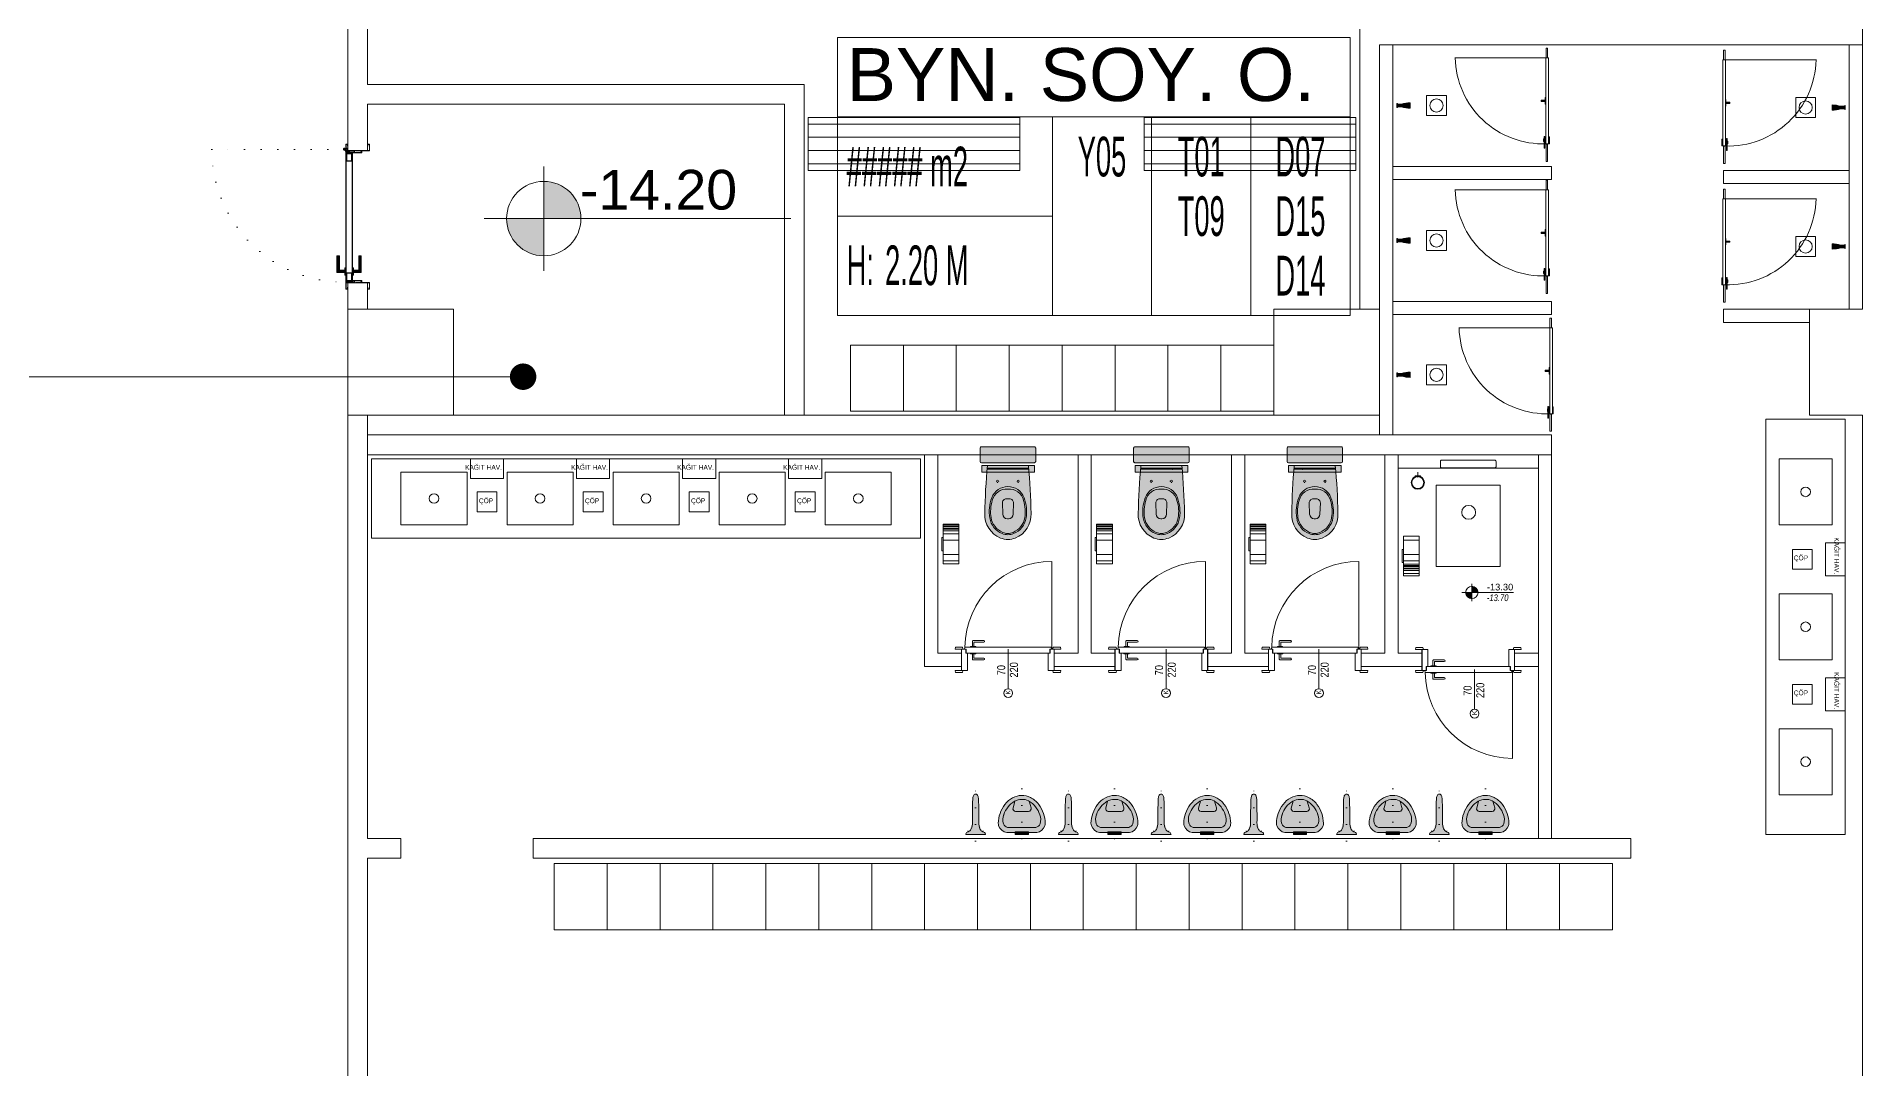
# Model space of a CAD drawing. Header units: metres. Extents: x -17822 to 152406, y -4219 to 19791.
# Drawn here: x 11005 to 12385, y 1106 to 1886 of the extents above; entities that cross this region are included whole.
import ezdxf
from ezdxf.enums import TextEntityAlignment as Align

# ---------------------------------------------------------------- set-up
doc = ezdxf.new("R2010")
doc.units = ezdxf.units.M
doc.header["$LTSCALE"] = 100
doc.header["$MEASUREMENT"] = 0
doc.linetypes.add('DOT2', pattern=[0.125, 0, -0.125])
doc.linetypes.add('HIDDEN', pattern=[0.375, 0.25, -0.125])
doc.layers.get('0').update_dxf_attribs({"color": 9, "lineweight": 9})
for name, color, linetype, lineweight in [('00', 9, 'Continuous', 9), ('01', 9, 'Continuous', 9), ('05', 9, 'Continuous', 9), ('05S', 9, 'Continuous', 9), ('05V', 9, 'Continuous', 9), ('06B', 9, 'Continuous', 9), ('10', 9, 'Continuous', 9), ('20', 9, 'DOT2', 9), ('21', 9, 'Continuous', 9), ('21_mahal200', 9, 'Continuous', 9), ('Kapı', 9, 'Continuous', 9), ('KARA SIVA', 9, 'Continuous', 9), ('TEFRİŞ', 9, 'Continuous', 9), ('YAZI', 7, 'Continuous', 9)]:
    doc.layers.add(name, color=color, linetype=linetype, lineweight=lineweight)
doc.styles.add('Arial', font='arial.ttf', dxfattribs={"height": 2.5})
doc.styles.add('MuuM_TEXT-ITALIC', font='ARIALNI.TTF')
doc.styles.add('MuuM_TEXT-STANDART', font='ARIALN.TTF')
doc.dimstyles.new('MuuM_DIM200', dxfattribs={"dimscale": 20, "dimtxt": 2, "dimasz": 1, "dimexe": 1, "dimexo": 1, "dimgap": 1, "dimtad": 1, "dimdec": 1, "dimrnd": 0.5, "dimdsep": 46, "dimtxsty": 'MuuM_TEXT-STANDART', "dimblk": 'ARCHTICK', "dimcen": 0, "dimdle": 0.15, "dimclrd": 256, "dimclre": 256, "dimclrt": 256, "dimadec": 0, "dimazin": 0, "dimtfac": 5, "dimtdec": 1, "dimtix": 1, "dimtmove": 2, "dimatfit": 3, "dimldrblk": 'DOT', "dimfxl": 3, "dimfxlon": 1, "dimtolj": 1, "dimlwd": -1, "dimlwe": -1, "dimarcsym": 0})

# ---------------------------------------------------------------- blocks, each defined once
blk = doc.blocks.new('p-kolon_80x80')
blk.add_lwpolyline([(-40, -40), (40, -40), (40, 40), (-40, 40)], close=True)
blk = doc.blocks.new('2.bod.sitatik')
at = {"layer": '01'}
blk.add_lwpolyline([(12385, -8550), (12385, -7830), (12345, -7830), (12345, -7750), (12385, -7750), (12385, -7030), (12385, -7030), (12345, -7030), (12345, -6950), (12385, -6950), (12385, -6950), (12385, -6322.8)], dxfattribs=at)
for p in [(11280, -6990), (11980, -6990)]:
    blk.add_blockref('p-kolon_80x80', p, dxfattribs=at)
blk = doc.blocks.new('gr-p-barel kilitli kapı kolu')
at = {"layer": '05S'}
h = blk.add_hatch(color=256, dxfattribs=at)
h.paths.add_polyline_path([(1.3, 0.8), (-1.3, 0.8), (-1.3, 0.7), (1.3, 0.7)])
h.paths.add_polyline_path([(2.75, 0.7), (-2.75, 0.7), (-2.75, 0), (2.75, 0)])
h.paths.add_polyline_path([(-11.7, 4.9), (-11.7, 6.7), (0.9, 6.7), (0.9, 0.8), (-0.9, 0.8), (-0.9, 4.9)])
at = {"flags": 128}
for points in [[(-0.9, 0.8), (-0.9, 4.9), (-11.7, 4.9), (-11.7, 6.7), (0.9, 6.7), (0.9, 0.8)], [(-0.8, 5), (0.8, 6.6)]]:
    blk.add_lwpolyline(points, dxfattribs=at)
blk.add_lwpolyline([(-2.75, 0), (-2.75, 0.7), (2.75, 0.7), (2.75, 0)])
blk.add_lwpolyline([(-1.3, 0.7), (1.3, 0.7), (1.3, 0.8), (-1.3, 0.8)], close=True)
blk = doc.blocks.new('prf-scr2')
at = {"linetype": 'DOT2', "ltscale": 10}
blk.add_line((0, 0.2), (0, -1.1), dxfattribs=at)
for p, q in [((-0.1, -0.2), (0.1, -0.3)), ((0.1, -0.2), (-0.1, -0.2)), ((0.1, -0.3), (-0.1, -0.3)), ((-0.1, -0.3), (0.1, -0.4)), ((0.1, -0.4), (-0.1, -0.4)), ((0.1, -0.5), (-0.1, -0.4)), ((-0.1, -0.4), (0.1, -0.4)), ((0.1, -0.6), (-0.1, -0.5)), ((-0.1, -0.5), (0.1, -0.5)), ((-0.1, -0.6), (0.1, -0.7)), ((0.1, -0.6), (-0.1, -0.6)), ((-0.1, -0.6), (0.1, -0.6)), ((-0.1, -0.7), (0.1, -0.8)), ((0.1, -0.7), (-0.1, -0.7)), ((-0.1, -0.8), (0.1, -0.8)), ((0.1, -0.8), (-0.1, -0.8)), ((0.1, -0.2), (0, -0.1)), ((0, -0.2), (0.1, -0.2))]:
    blk.add_line(p, q)
blk.add_lwpolyline([(0.2, 0), (-0.2, 0), (-0.2, 0), (-0.1, -0.1), (0.1, -0.1), (0.2, 0), (0.2, 0)], close=True)
for points in [[(0.2, 0), (-0.2, 0)], [(-0.1, -0.1), (-0.1, -0.2), (-0.1, -0.2), (-0.1, -0.2), (-0.1, -0.2), (-0.1, -0.3), (-0.1, -0.3), (-0.1, -0.3), (-0.1, -0.3), (-0.1, -0.4), (-0.1, -0.4), (-0.1, -0.4), (-0.1, -0.4), (-0.1, -0.4), (-0.1, -0.5), (-0.1, -0.5), (-0.1, -0.5), (-0.1, -0.5), (-0.1, -0.5), (-0.1, -0.5), (-0.1, -0.6), (-0.1, -0.6), (-0.1, -0.6), (-0.1, -0.6), (-0.1, -0.6), (-0.1, -0.7), (-0.1, -0.7), (-0.1, -0.7), (-0.1, -0.7), (-0.1, -0.7), (-0.1, -0.8), (-0.1, -0.8), (-0.1, -0.8), (-0.1, -0.8), (0, -0.9), (0, -0.9), (0, -0.9), (0.1, -0.8), (0.1, -0.8), (0.1, -0.7), (0.1, -0.7), (0.1, -0.7), (0.1, -0.7), (0.1, -0.7), (0.1, -0.7), (0.1, -0.6), (0.1, -0.6), (0.1, -0.6), (0.1, -0.6), (0.1, -0.6), (0.1, -0.5), (0.1, -0.5), (0.1, -0.5), (0.1, -0.5), (0.1, -0.4), (0.1, -0.4), (0.1, -0.4), (0.1, -0.4), (0.1, -0.4), (0.1, -0.3), (0.1, -0.3), (0.1, -0.3), (0.1, -0.3), (0.1, -0.3), (0.1, -0.3), (0.1, -0.2), (0.1, -0.2), (0.1, -0.2), (0.1, -0.2), (0.1, -0.2), (0.1, -0.1)]]:
    blk.add_lwpolyline(points)
blk = doc.blocks.new('K-SAC-01')
at = {"layer": '10'}
for points in [[(-4.6, 16.2, -0.414214), (-4.5, 16.3), (-0.1, 16.3, -0.414214), (0, 16.2), (0, 5.9), (0.2, 5.9), (0.2, 16.2, 0.414214), (-0.1, 16.5), (-4.5, 16.5, 0.414214), (-4.8, 16.2), (-4.8, 15.3, 0.414214), (-4.5, 15), (-3.4, 15), (-3.4, 15.2), (-4.5, 15.2, -0.414214), (-4.6, 15.3)], [(104.6, 16.2, 0.414214), (104.5, 16.3), (100.1, 16.3, 0.414214), (100, 16.2), (100, 5.9), (99.8, 5.9), (99.8, 16.2, -0.414214), (100.1, 16.5), (104.5, 16.5, -0.414214), (104.8, 16.2), (104.8, 15.3, -0.414214), (104.5, 15), (103.4, 15), (103.4, 15.2), (104.5, 15.2, 0.414214), (104.6, 15.3)], [(0.2, 10.3, -0.414214), (0.5, 10.6), (1.5, 10.6, -0.414214), (1.8, 10.3), (1.8, 3.9, -0.414214), (1.5, 3.6, -0.414214), (1.2, 3.9), (1.2, 4.8), (0.2, 4.8), (0.2, -1.2, -0.414214), (-0.1, -1.5), (-4.5, -1.5, -0.414214), (-4.8, -1.2), (-4.8, -0.3, -0.414214), (-4.5, 0), (-3.4, 0), (-3.4, -0.2), (-4.5, -0.2, 0.414214), (-4.6, -0.3), (-4.6, -1.2, 0.414214), (-4.5, -1.3), (-0.1, -1.3, 0.414214), (0, -1.2), (0, 5), (1.4, 5), (1.4, 3.9, 0.414214), (1.5, 3.8, 0.414214), (1.6, 3.9), (1.6, 10.3, 0.414214), (1.5, 10.4), (0.5, 10.4, 0.414214), (0.4, 10.3), (0.4, 9.4), (0.2, 9.4)], [(-0.4, -2), (1, -1.4), (1, 1.5), (1.2, 1.5), (1.2, -1.5), (-0.3, -2.2, -14.796002)], [(99.8, 10.3, 0.414214), (99.5, 10.6), (98.5, 10.6, 0.414214), (98.2, 10.3), (98.2, 3.9, 0.414214), (98.5, 3.6, 0.414214), (98.8, 3.9), (98.8, 4.8), (99.8, 4.8), (99.8, -1.2, 0.414214), (100.1, -1.5), (104.5, -1.5, 0.414214), (104.8, -1.2), (104.8, -0.3, 0.414214), (104.5, 0), (103.4, 0), (103.4, -0.2), (104.5, -0.2, -0.414214), (104.6, -0.3), (104.6, -1.2, -0.414214), (104.5, -1.3), (100.1, -1.3, -0.414214), (100, -1.2), (100, 5), (98.6, 5), (98.6, 3.9, -0.414214), (98.5, 3.8, -0.414214), (98.4, 3.9), (98.4, 10.3, -0.414214), (98.5, 10.4), (99.5, 10.4, -0.414214), (99.6, 10.3), (99.6, 9.4), (99.8, 9.4)]]:
    blk.add_lwpolyline(points, format="xyb", close=True, dxfattribs=at)
for points in [[(98.8, 0.1), (98.8, 2.1), (99.1, 2.1), (99.1, 3.2), (1.5, 3.2), (1.5, 2.1), (1.8, 2.1), (1.8, 0.1), (1.5, 0.1), (1.5, 1.9), (1.2, 1.9), (1.2, 3.5), (99.4, 3.5), (99.4, 1.9), (99.1, 1.9), (99.1, 0.1)], [(98.8, 2.1), (98.8, 0.1), (99.4, 0.1), (99.4, -1.5), (1.2, -1.5), (1.2, 0.1), (1.8, 0.1), (1.8, 2.1), (2.1, 2.1), (2.1, -0.1), (1.5, -0.1), (1.5, -1.2), (99.1, -1.2), (99.1, -0.1), (98.5, -0.1), (98.5, 2.1), (98.8, 2.1)]]:
    blk.add_lwpolyline(points, dxfattribs=at)
for points in [[(2.1, 3), (8.1, 3), (8.1, -1), (2.1, -1)], [(2.4, 2.7), (7.8, 2.7), (7.8, -0.7), (2.4, -0.7)], [(98.5, 3), (92.5, 3), (92.5, -1), (98.5, -1)], [(98.2, 2.7), (92.8, 2.7), (92.8, -0.7), (98.2, -0.7)]]:
    blk.add_lwpolyline(points, close=True, dxfattribs=at)
blk.add_circle((-0.9, -2.5), 0.55, dxfattribs=at)
at = {"layer": '20', "linetype": 'HIDDEN'}
for points in [[(-0.2, -1.3), (-0.2, 0), (-1.7, 0), (-1.7, -1.3)], [(-0.4, -2), (-0.4, -0.2), (-1.5, -0.2), (-1.5, -2)]]:
    blk.add_lwpolyline(points, dxfattribs=at)
at = {"layer": '20'}
blk.add_lwpolyline([(-0.9, -2.5), (-0.9, -102.9)], dxfattribs=at)
blk.add_arc((-0.9, -2.5), 100.4, 270, 1.5131, dxfattribs=at)
at = {"layer": '06B'}
blk.add_blockref('gr-p-barel kilitli kapı kolu', (91.4, 3.5), dxfattribs=at)
at = {"layer": '06B', "xscale": -1, "rotation": 180}
blk.add_blockref('gr-p-barel kilitli kapı kolu', (91.4, -1.5), dxfattribs=at)
at = {"layer": '10', "xscale": -1, "rotation": 90}
blk.add_blockref('prf-scr2', (1.5, 1), dxfattribs=at)
at = {"layer": '10', "rotation": 270}
blk.add_blockref('prf-scr2', (99.1, 1.2), dxfattribs=at)
blk = doc.blocks.new('0_elevationtarget-p-bk')
h = blk.add_hatch(color=250)
h.paths.add_polyline_path([(1.875, 0, 0.414214), (0, 1.875), (0, 0)])
h.paths.add_polyline_path([(0, 0), (-1.875, 0, 0.414214), (0, -1.875)])
blk.add_line((0, -2.625), (0, 2.625))
blk.add_lwpolyline([(12.453, 0), (-3, 0)])
blk.add_circle((0, 0), 1.875)
at = {"style": 'Arial'}
blk.add_attdef('BITMISKOT', text='', height=2, dxfattribs=at).set_placement((4.5, 0), align=Align.BOTTOM_LEFT)
at = {"style": 'MuuM_TEXT-ITALIC'}
blk.add_attdef('FINISHINGFLOORLEVEL', text='', height=2, dxfattribs=at).set_placement((4.5, -0.592), align=Align.TOP_LEFT)
blk = doc.blocks.new('_ArchTick')
at = {"color": 0, "linetype": 'ByBlock', "const_width": 0.15}
blk.add_lwpolyline([(-0.5, -0.5), (0.5, 0.5)], dxfattribs=at)
blk = doc.blocks.new('_Dot')
at = {"color": 0, "linetype": 'ByBlock', "lineweight": -2}
blk.add_line((-0.5, 0), (-1, 0), dxfattribs=at)
at = {"color": 0, "linetype": 'ByBlock', "const_width": 0.5}
blk.add_lwpolyline([(-0.25, 0, 1), (0.25, 0, 1)], format="xyb", close=True, dxfattribs=at)
blk = doc.blocks.new('0_roomno2')
blk.add_lwpolyline([(19.375, -10.5), (0, -10.5), (0, 0), (19.375, 0)], close=True)
for points in [[(0, -3), (19.375, -3)], [(8.125, -3), (8.125, -10.5)], [(11.875, -3), (11.875, -10.5)], [(15.625, -3), (15.625, -10.5)], [(0, -6.75), (8.125, -6.75)]]:
    blk.add_lwpolyline(points)
at = {"style": 'MuuM_TEXT-STANDART', "width": 0.6}
blk.add_text('H:', height=1.5, dxfattribs=at).set_placement((0.35, -8.608), align=Align.MIDDLE_LEFT)
at = {"style": 'Arial'}
blk.add_attdef('ODANO', (0, 1.17), '', height=2, dxfattribs=at)
blk.add_attdef('MEKANADI', text='', height=2, dxfattribs=at).set_placement((0.35, -3), align=Align.BOTTOM_LEFT)
at = {"style": 'MuuM_TEXT-STANDART', "width": 0.6}
for tag, p in [('M2', (0.35, -4.875)), ('TEMIZTAVANYUKSEKLIGI', (1.8, -8.608))]:
    blk.add_attdef(tag, text='', height=1.5, dxfattribs=at).set_placement(p, align=Align.MIDDLE_LEFT)
for tag, p in [('YER01', (10, -4.5)), ('TAVAN01', (13.75, -4.5)), ('DUVAR01', (17.5, -4.5)), ('YER02', (10, -6.75)), ('TAVAN02', (13.75, -6.75)), ('DUVAR02', (17.5, -6.75)), ('YER03', (10, -9)), ('TAVAN03', (13.75, -9)), ('DUVAR03', (17.5, -9))]:
    blk.add_attdef(tag, text='', height=1.5, dxfattribs=at).set_placement(p, align=Align.MIDDLE_CENTER)
blk = doc.blocks.new('p-giyinme dolabı')
blk.add_lwpolyline([(40, -20), (40, 20), (-10, 20), (-10, -20)], close=True)
blk = doc.blocks.new('San-p-uripart')
at = {"layer": '05S'}
h = blk.add_hatch(color=256, dxfattribs=at)
edge = h.paths.add_edge_path()
edge.add_line((0, 0), (-7.5, 0))
edge.add_arc((-5.7, -0.1), 1.8, 176.8335, 251.0947)
edge.add_arc((-8.4, -8.1), 6.64, 57.0298, 71.0947, ccw=False)
edge.add_arc((-7, -5.9), 4.06, 23.3607, 57.0298, ccw=False)
edge.add_arc((-13.7, -8.8), 11.3, -0.7682, 23.3607, ccw=False)
edge.add_arc((402.5, -14.4), 405, 179.2318, 181.7551)
edge.add_arc((11.8, -25.3), 14.1, 186.1333, 196.4357)
edge.add_arc((0.2, -28.5), 2.08, 200.8139, 264.3188)
edge.add_arc((-0.2, -28.5), 2.08, 275.6812, 339.1861)
edge.add_arc((-11.8, -25.3), 14.1, 343.5643, 353.8667)
edge.add_arc((-402.5, -14.4), 405, 358.2449, 360.7682)
edge.add_arc((13.7, -8.8), 11.3, 156.6393, 180.7682, ccw=False)
edge.add_arc((7, -5.9), 4.06, 122.9702, 156.6393, ccw=False)
edge.add_arc((8.4, -8.1), 6.64, 108.9053, 122.9702, ccw=False)
edge.add_arc((5.7, -0.1), 1.8, 288.9053, 363.1665)
edge.add_line((7.5, 0), (0, 0))
at = {"linetype": 'DOT2'}
for p, q in [((-5.8, -2.7), (-5.8, 3.4)), ((0, 5), (0, -40.5)), ((5.8, -2.7), (5.8, 3.4))]:
    blk.add_line(p, q, dxfattribs=at)
blk.add_lwpolyline([(0, 0), (-7.5, 0, 0.335863), (-6.3, -1.8, -0.061447), (-4.8, -2.5, -0.147975), (-3.3, -4.3, -0.105673), (-2.4, -8.9, 0.01101), (-2.2, -26.8, 0.044983), (-1.7, -29.3, 0.284409), (0, -30.6, 0.284409), (1.7, -29.3, 0.044983), (2.2, -26.8, 0.01101), (2.4, -8.9, -0.105673), (3.3, -4.3, -0.147975), (4.8, -2.5, -0.061447), (6.3, -1.8, 0.335863), (7.5, 0)], format="xyb", close=True)
blk = doc.blocks.new('v-k-pisuar01-p-s')
at = {"layer": '05S'}
h = blk.add_hatch(color=256, dxfattribs=at)
edge = h.paths.add_edge_path()
edge.add_line((11.4, 0), (-11.4, 0))
edge.add_arc((-9.8, -8.2), 8.3, 101.0522, 157.7111)
edge.add_arc((-8.7, -7), 9.04, 167.2054, 179.9866)
edge.add_arc((3.7, -7), 21.4, 180.0172, 200.1748)
edge.add_arc((4.9, -7.5), 22.4, 197.8257, 217.8228)
edge.add_arc((2.8, -9.1), 19.8, 217.8228, 241.9173)
edge.add_arc((-0.7, -15.8), 12.2, 241.9173, 274.1094)
edge.add_arc((0, -13.4), 14.6, 270.4775, 298.0827)
edge.add_arc((-1.9, -9.9), 18.6, 298.0827, 322.1772)
edge.add_arc((-4.9, -7.5), 22.4, 322.1772, 342.1743)
edge.add_arc((-3.7, -7), 21.4, 339.8252, 359.9828)
edge.add_arc((10.2, -6.9), 7.59, 359.4, 374.6648)
edge.add_arc((9.8, -8.2), 8.3, 22.2889, 78.9478)
at = {"linetype": 'DOT2'}
blk.add_line((0, -33), (0, 5), dxfattribs=at)
for p, q in [((-7, -18.6), (-5.5, -23.7)), ((-5.1, -16), (4.7, -16)), ((6.6, -18.5), (5.2, -23.8))]:
    blk.add_line(p, q)
for points in [[(11.4, 0), (-11.4, 0, 0.252384), (-17.5, -5, 0.055826), (-17.7, -7, 0.088182), (-16.4, -14.4, 0.087476), (-12.8, -21.3, 0.105521), (-6.5, -26.6, 0.141396), (0.1, -28, 0.121036), (6.9, -26.3, 0.105521), (12.8, -21.3, 0.087476), (16.4, -14.4, 0.088182), (17.8, -7, 0.066704), (17.5, -5, 0.252384), (11.4, 0)], [(13.6, -13.5, 0.172375), (13.8, -6.5, 0.252384), (10.7, -3.9), (-10.7, -3.9, 0.252384), (-13.8, -6.5, 0.172375), (-13.6, -13.5, 0.087476), (-10.4, -19.4, 0.105521), (-5.1, -24, 0.144004), (0, -25, 0.123151), (5.5, -23.6, 0.105521), (10.4, -19.4, 0.087476), (13.6, -13.5)]]:
    blk.add_lwpolyline(points, format="xyb")
blk.add_lwpolyline([(-5, -0.5), (-5, 1.5), (5, 1.5), (5, -0.5)], close=True)
for centre, radius, start, end in [((1.2, -7.5), 15.9, 200.6506, 202.1301), ((-1.1, -7.5), 15.9, 337.8699, 339.3494), ((-5.1, -18), 2, 90, 196.3895), ((4.7, -18), 2, 345.0686, 90)]:
    blk.add_arc(centre, radius, start, end)
at = {"layer": '05S'}
blk.add_solid([(-5, 1.5), (-5, -0.5), (5, 1.5), (5, -0.5)], dxfattribs=at)
blk = doc.blocks.new('p-bank')
h = blk.add_hatch()
h.set_pattern_fill('_USER', color=256, scale=10, angle=90, pattern_type=0)
h.set_pattern_definition([(90, (-220, 160), (-10, 6e-16), [])])
h.paths.add_polyline_path([(-20, 0), (-20, 160), (20, 160), (20, 0)])
blk.add_lwpolyline([(-20, 0), (-20, 160), (20, 160), (20, 0)], close=True)
blk = doc.blocks.new('yummaklısdfsdf')
at = {"layer": 'TEFRİŞ'}
h = blk.add_hatch(color=256, dxfattribs=at)
edge = h.paths.add_edge_path()
edge.add_line((21098.6, -6113.5), (21098.6, -6109.5))
edge.add_arc((21098.9, -6133.2), 23.7, 90.7729, 106.7195)
edge.add_line((21092.1, -6110.5), (21089, -6110.5))
edge.add_line((21089, -6110.5), (21089, -6110))
edge.add_line((21089, -6110), (21088.6, -6110))
edge.add_line((21088.6, -6110), (21088.6, -6113))
edge.add_line((21088.6, -6113), (21089, -6113))
edge.add_line((21089, -6113), (21089, -6112.5))
edge.add_line((21089, -6112.5), (21092.1, -6112.5))
edge.add_arc((21098.9, -6089.8), 23.7, 253.2805, 269.2271)
blk.add_lwpolyline([(21098.6, -6113.5), (21098.6, -6109.5, 0.069693), (21092.1, -6110.5), (21089, -6110.5), (21089, -6110), (21088.6, -6110), (21088.6, -6113), (21089, -6113), (21089, -6112.5), (21092.1, -6112.5, 0.069693), (21098.6, -6113.5)], format="xyb", dxfattribs=at)
blk.add_lwpolyline([(21126.1, -6119), (21111.1, -6119), (21111.1, -6104), (21126.1, -6104)], close=True, dxfattribs=at)
blk.add_circle((21118.6, -6111.5), 5, dxfattribs=at)
blk = doc.blocks.new('p-t.kağıtlığı')
at = {"layer": 'TEFRİŞ'}
h = blk.add_hatch(dxfattribs=at)
h.set_pattern_fill('CYL', color=256, scale=30, angle=-90, style=0)
h.set_pattern_definition([(270, (-14.4, 13), (30, 7e-15), []), (270, (-13.8, 13), (30, 7e-15), []), (270, (-12.6, 13), (30, 7e-15), []), (270, (-10.2, 13), (30, 7e-15), []), (270, (-5.4, 13), (30, 7e-15), []), (270, (5.4, 13), (30, 7e-15), []), (270, (10.2, 13), (30, 7e-15), []), (270, (12.6, 13), (30, 7e-15), []), (270, (13.8, 13), (30, 7e-15), []), (270, (14.4, 13), (30, 7e-15), [])])
h.paths.add_polyline_path([(-15, 1), (15, 1), (15, 13), (-15, 13)])
for points in [[(-15, 1), (15, 1), (15, 13), (-15, 13)], [(5, 1), (5, 0), (-5, 0), (-5, 1)]]:
    blk.add_lwpolyline(points, close=True, dxfattribs=at)
blk = doc.blocks.new('RREERGERGBBBB')
at = {"layer": 'TEFRİŞ'}
blk.add_hatch(color=256, dxfattribs=at).paths.add_polyline_path([(-24564.2, -5806.6), (-24567.2, -5806.6), (-24567.2, -5804.6), (-24567.4, -5804.6), (-24567.4, -5806.6), (-24568.4, -5806.6), (-24568.4, -5806.8), (-24567.4, -5806.8), (-24567.4, -5808.8), (-24567.2, -5808.8), (-24567.2, -5806.8), (-24564.2, -5806.8)])
for points in [[(-24564.2, -5806.6), (-24567.2, -5806.6), (-24567.2, -5804.6), (-24567.4, -5804.6), (-24567.4, -5806.6), (-24568.4, -5806.6), (-24568.4, -5806.8), (-24567.4, -5806.8), (-24567.4, -5808.8), (-24567.2, -5808.8), (-24567.2, -5806.8), (-24564.2, -5806.8), (-24564.2, -5806.6)], [(-24567.2, -5806.7), (-24564.2, -5806.7)]]:
    blk.add_lwpolyline(points, dxfattribs=at)
for radius in [5, 4.5]:
    blk.add_circle((-24572.2, -5806.7), radius, dxfattribs=at)
blk = doc.blocks.new('erterteerterterterterterterterdfdfgfgdfg')
at = {"layer": 'Kapı'}
h = blk.add_hatch(color=256, dxfattribs=at)
h.dxf.hatch_style = 1
h.paths.add_polyline_path([(20879.1, -1934), (20882.1, -1934), (20882.1, -1933), (20879.1, -1933)])
h.paths.add_polyline_path([(20882.1, -1931), (20882.6, -1931), (20882.6, -1936), (20882.1, -1936)])
h = blk.add_hatch(color=256, dxfattribs=at)
h.dxf.hatch_style = 1
h.paths.add_polyline_path([(20881.2, -1962.4), (20881.2, -1960.5), (20881.7, -1960.5), (20881.7, -1962.4), (20882.1, -1962.4), (20882.1, -1964.4), (20881.7, -1964.4), (20881.7, -1969.4), (20881.2, -1969.4), (20881.2, -1964.4), (20880.8, -1964.4), (20880.8, -1962.4)])
h = blk.add_hatch(color=256, dxfattribs=at)
h.dxf.hatch_style = 1
h.paths.add_polyline_path([(20884.4, -1960.8), (20885.2, -1960.8), (20885.2, -1966), (20884.4, -1966)])
h.paths.add_polyline_path([(20882.1, -1960.8), (20882.9, -1960.8), (20882.9, -1966), (20882.1, -1966)])
for p, q in [((20882.6, -1901), (20813.8, -1901)), ((20884.6, -1901), (20882.6, -1901)), ((20882.6, -1901), (20882.6, -1966)), ((20882.7, -1893.8), (20882.8, -1893.7)), ((20883.9, -1893.7), (20882.7, -1893.7)), ((20882.7, -1893.7), (20882.7, -1901)), ((20882.7, -1901), (20882.7, -1901)), ((20882.7, -1901), (20883.9, -1901)), ((20883.9, -1901), (20883.9, -1893.7)), ((20884.6, -1966), (20884.6, -1901)), ((20884.6, -1966), (20884.6, -1901)), ((20882.1, -1960.8), (20882.6, -1960.8)), ((20882.1, -1966), (20882.1, -1960.8)), ((20882.6, -1966), (20882.1, -1966)), ((20882.6, -1960.8), (20882.6, -1966)), ((20882.6, -1966), (20884.6, -1966))]:
    blk.add_line(p, q, dxfattribs=at)
for points in [[(20882.1, -1931), (20882.6, -1931), (20882.6, -1936), (20882.1, -1936)], [(20879.1, -1934), (20882.1, -1934), (20882.1, -1933), (20879.1, -1933)], [(20881.2, -1962.4), (20881.2, -1960.5), (20881.7, -1960.5), (20881.7, -1962.4), (20882.1, -1962.4), (20882.1, -1964.4), (20881.7, -1964.4), (20881.7, -1969.4), (20881.2, -1969.4), (20881.2, -1964.4), (20880.8, -1964.4), (20880.8, -1962.4)], [(20884.6, -1960.8), (20885.2, -1960.8), (20885.2, -1966), (20884.6, -1966)]]:
    blk.add_lwpolyline(points, close=True, dxfattribs=at)
blk.add_lwpolyline([(20882.7, -1966.2), (20882.7, -1966.2), (20883.9, -1966.2), (20883.9, -1979.3), (20882.7, -1979.3), (20882.7, -1966.2)], dxfattribs=at)
blk.add_arc((20880.5, -1899.6), 66.5, 181.2323, 272.0213, dxfattribs=at)
blk = doc.blocks.new('p-klozet üstü kağıt dispenser')
blk.add_hatch(color=255).paths.add_polyline_path([(0, 5.6), (0, 45.4), (-5, 45.4), (-5, 5.6)])
blk.add_lwpolyline([(0, 5.6), (0, 45.4), (-5, 45.4), (-5, 5.6)], close=True)
blk = doc.blocks.new('san-klo-06-p')
at = {"layer": '05S'}
h = blk.add_hatch(color=256, dxfattribs=at)
edge = h.paths.add_edge_path()
edge.add_line((-20, 2), (20, 2))
edge.add_arc((20, 3), 1, 270, 360)
edge.add_line((21, 3), (21, 13))
edge.add_arc((20, 13), 1, 0, 90)
edge.add_line((20, 14), (-20, 14))
edge.add_arc((-20, 13), 1, 90, 180)
edge.add_line((-21, 13), (-21, 3))
edge.add_arc((-20, 3), 1, 180, 270)
h = blk.add_hatch(color=256, dxfattribs=at)
edge = h.paths.add_edge_path()
edge.add_arc((482.4, -45.3), 500, 174.806, 178.9682)
edge.add_arc((1.5, -37.3), 19, 176.8871, 247.9757)
edge.add_arc((0, -41), 15, 247.9757, 270)
edge.add_arc((0, -41), 15, 270, 292.0243)
edge.add_arc((-1.5, -37.3), 19, 292.0243, 363.1129)
edge.add_arc((-482.4, -45.3), 500, 1.0318, 5.194)
edge.add_line((15.5, 0), (-15.5, 0))
for p, q in [((0, -2), (-15.5, -2)), ((0, -2.8), (-15.5, -2.8)), ((0, -2), (15.5, -2)), ((0, -2.8), (15.5, -2.8)), ((0, -25.3), (-1.2, -25.3)), ((0, -25.3), (1.2, -25.3)), ((-4.2, -28.4), (-3.9, -36.9)), ((0, -40.3), (-0.4, -40.3)), ((-0.4, -40.3), (0, -40.3)), ((0.4, -40.3), (0, -40.3)), ((0, -40.3), (0.4, -40.3)), ((4.2, -28.4), (3.9, -36.9))]:
    blk.add_line(p, q)
at = {"linetype": 'DOT2'}
for p, q in [((-6.5, -12), (-9, -12)), ((-7.8, -10.9), (-7.8, -12)), ((-7.8, -13.1), (-7.8, -12)), ((6.5, -12), (9, -12)), ((7.7, -10.9), (7.7, -12)), ((7.7, -13.1), (7.7, -12))]:
    blk.add_line(p, q, dxfattribs=at)
for points in [[(-20, 2), (20, 2, 0.414214), (21, 3), (21, 13, 0.414214), (20, 14), (-20, 14, 0.414214), (-21, 13), (-21, 3, 0.414214)], [(-15.5, 0, 0.018163), (-17.5, -36.3, 0.320529), (-5.6, -54.9, 0.096396), (0, -56, 0.096396), (5.6, -54.9, 0.320529), (17.5, -36.3, 0.018163), (15.5, 0)]]:
    blk.add_lwpolyline(points, format="xyb", close=True)
for points in [[(-9.5, 2), (-9.5, -3), (-8.5, -3), (-8.5, 2)], [(8.5, 2), (8.5, -3), (9.5, -3), (9.5, 2)]]:
    blk.add_lwpolyline(points, dxfattribs=at)
blk.add_lwpolyline([(-5, 0), (-5, 2), (5, 2), (5, 0)], close=True, dxfattribs=at)
for centre, radius, start, end in [((-7.8, -12), 0.75, 0, 180), ((-7.8, -12), 0.75, 180, 0), ((7.7, -12), 0.75, 0, 180), ((7.7, -12), 0.75, 180, 0), ((15.9, -35), 30, 159.4201, 189.1281), ((15.9, -35), 29, 162.8727, 189.1281), ((0, -29), 13, 90, 159.4201), ((-1.1, -28.9), 11, 84.3176, 166.8067), ((-1.2, -28.3), 3, 90, 181.707), ((0, -29), 13, 20.5799, 90), ((1.1, -28.9), 11, 13.1933, 95.6824), ((1.2, -28.3), 3, 358.293, 90), ((-15.9, -35), 29, 350.8719, 17.1273), ((-15.9, -35), 30, 350.8719, 20.5799), ((1.5, -37.3), 15.4, 189.1281, 247.9757), ((1.5, -37.3), 14.4, 189.1281, 247.9757), ((-0.4, -36.8), 3.5, 181.707, 270), ((0.4, -36.8), 3.5, 270, 358.293), ((-1.5, -37.3), 14.4, 292.0243, 350.8719), ((-1.5, -37.3), 15.4, 292.0243, 350.8719), ((0, -41), 11.4, 247.9757, 270), ((0, -41), 10.4, 247.9757, 270), ((0, -41), 10.4, 270, 292.0243), ((0, -41), 11.4, 270, 292.0243)]:
    blk.add_arc(centre, radius, start, end)
at = {"layer": '05', "rotation": 270}
blk.add_blockref('p-klozet üstü kağıt dispenser', (-25.4, -5), dxfattribs=at)
blk = doc.blocks.new('TTTTTTTTTTTTTTTTTTTTTTTTTTTTTTTTTTTTTTTTTTT')
at = {"layer": 'TEFRİŞ'}
blk.add_lwpolyline([(45312.1, 986.8), (45352.1, 986.8, 0.414214), (45353.1, 987.8), (45353.1, 991.8, 0.414214), (45352.1, 992.8), (45312.1, 992.8, 0.414214), (45311.1, 991.8), (45311.1, 987.8, 0.414214)], format="xyb", close=True, dxfattribs=at)
blk = doc.blocks.new('dsfsdfsdfsdfsdfsdf')
at = {"layer": 'Kapı'}
for p, q in [((23771.5, -2062.4), (23755.5, -2062.4)), ((23771.5, -2065.6, 0.7), (23768.5, -2065.6, 0.7)), ((23768.5, -2129, 0.7), (23768.5, -2066.8, 0.7)), ((23773, -2064.7, 0.7), (23771.5, -2064.4, 0.7)), ((23771.5, -2064.4, 0.7), (23771.5, -2065.6, 0.7)), ((23772, -2064, 0.7), (23837.9, -2064, 0.7)), ((23773, -2064.7, 0.7), (23773, -2129.9, 0.7)), ((23771.5, -2132.4), (23755.5, -2132.4)), ((23771.5, -2129, 0.7), (23768.5, -2129, 0.7)), ((23771.5, -2130.2, 0.7), (23771.5, -2129, 0.7)), ((23773, -2129.9, 0.7), (23771.5, -2130.2, 0.7))]:
    blk.add_line(p, q, dxfattribs=at)
at = {"layer": 'Kapı', "elevation": 0.7}
for points in [[(23754, -2057.6), (23755.5, -2057.3), (23755.5, -2063.3), (23754, -2063), (23754, -2057.6)], [(23773, -2057.6), (23771.5, -2057.3), (23771.5, -2063.3), (23773, -2063), (23773, -2057.6)], [(23754, -2137), (23755.5, -2137.3), (23755.5, -2131.3), (23754, -2131.6), (23754, -2137)], [(23773, -2137), (23771.5, -2137.3), (23771.5, -2131.3), (23773, -2131.6), (23773, -2137)]]:
    blk.add_lwpolyline(points, dxfattribs=at)
for points in [[(23771.5, -2062.3), (23755.5, -2062.3), (23755.5, -2066.8), (23768.5, -2066.8), (23768.5, -2065.4), (23771.5, -2065.4)], [(23771.5, -2132.3), (23755.5, -2132.3), (23755.5, -2127.8), (23768.5, -2127.8), (23768.5, -2129.2), (23771.5, -2129.2)]]:
    blk.add_lwpolyline(points, close=True, dxfattribs=at)
for points in [[(23768, -2124.2), (23764.1, -2124.2, -0.414214), (23763.5, -2123.6), (23763.5, -2115.5, -1), (23764.7, -2115.5), (23764.7, -2122.8, 0.414214), (23764.9, -2123), (23768, -2123)], [(23768.5, -2121.6), (23768.2, -2121.6, 0.414214), (23768, -2121.9), (23768, -2125.4, 0.414214), (23768.2, -2125.6), (23768.5, -2125.6)], [(23773, -2125.6), (23773.2, -2125.6, 0.414214), (23773.5, -2125.4), (23773.5, -2121.9, 0.414214), (23773.2, -2121.6), (23773, -2121.6)], [(23773.5, -2124.2), (23777.4, -2124.2, 0.414214), (23778, -2123.6), (23778, -2115.5, 1), (23776.8, -2115.5), (23776.8, -2122.8, -0.414214), (23776.5, -2123), (23773.5, -2123)]]:
    blk.add_lwpolyline(points, format="xyb", dxfattribs=at)
at = {"layer": 'Kapı'}
blk.add_circle((23772, -2064, 0.7), 0.5, dxfattribs=at)
blk.add_arc((23772, -2064, 0.7), 65.9, 270.8676, 0, dxfattribs=at)
blk = doc.blocks.new('fgvdfgdffffffffffffffffffffffffffffffff')
at = {"layer": 'Kapı'}
blk.add_lwpolyline([(23435.6, -2228), (23465.6, -2228)], dxfattribs=at)
blk.add_circle((23432.3, -2228), 3.36, dxfattribs=at)
at = {"layer": 'Kapı', "attachment_point": 1, "style": 'MuuM_TEXT-STANDART'}
for s, insert, char_height, width in [('70', (23445.8, -2219.7), 6.05, 88.796), ('K', (23431.2, -2226.1), 3.63, 53.277), ('220', (23444.1, -2229.3), 6.05, 88.796)]:
    blk.add_mtext(s, dxfattribs=dict(at, insert=insert, char_height=char_height, width=width))
blk = doc.blocks.new('rrrrrrrrrrrrrrrrrrrrrrrrrrrrrrrrrrrrrrrrrrr')
at = {"layer": 'TEFRİŞ'}
blk.add_lwpolyline([(30902.5, -1571.5), (30902.5, -1621.5), (30942.5, -1621.5), (30942.5, -1571.5)], close=True, dxfattribs=at)
blk.add_circle((30922.5, -1596.5), 3.65, dxfattribs=at)
blk = doc.blocks.new('jjjjjjjjjjjjjjjjjjjjjjjjjjjjjjjjjjjjjjjjjjjjjjjjjjjjjjjjjjjjjjjjjjjjjjj')
at = {"layer": 'TEFRİŞ'}
blk.add_lwpolyline([(30902.5, -1651.5), (30902.5, -1701.5), (30942.5, -1701.5), (30942.5, -1651.5)], close=True, dxfattribs=at)
blk.add_circle((30922.5, -1676.5), 3.65, dxfattribs=at)
blk = doc.blocks.new('ffffffdssssssssssssssss')
at = {"layer": 'TEFRİŞ'}
blk.add_lwpolyline([(30541, -1871.2), (30541, -1919.7), (30602.5, -1919.7), (30602.5, -1871.2)], close=True, dxfattribs=at)
blk.add_circle((30582, -1895.8), 5.25, dxfattribs=at)
blk = doc.blocks.new('2.bod.Mimari')
at = {"layer": '00'}
for p, q in [((11255, -6780), (11255, -6720)), ((11585, -6780), (11255, -6780)), ((11585, -7030), (11585, -6780)), ((11255, -6795), (11255, -6830)), ((11570, -6795), (11255, -6795)), ((11570, -7030), (11570, -6795)), ((11280, -7350), (11255, -7350)), ((11280, -7365), (11280, -7350)), ((11255, -7365), (11280, -7365))]:
    blk.add_line(p, q, dxfattribs=at)
for points in [[(11240, -6720), (11240, -6830)], [(12020, -6950), (12020, -6750), (12385, -6750), (12385, -6735), (12005, -6735), (12005, -6950)], [(12020, -6750), (12020, -7045), (12030, -7045), (12030, -6750), (12020, -6750)], [(12375, -6750), (12375, -6950), (12385, -6950), (12385, -6750), (12375, -6750)], [(11255, -6830), (11240, -6830)], [(12030, -6852), (12030, -6842), (12150, -6842), (12150, -6852), (12030, -6852)], [(12280, -6855), (12280, -6845), (12375, -6845), (12375, -6855), (12280, -6855)], [(11255, -6930), (11240, -6930)], [(11240, -6930), (11240, -6950)], [(11255, -6930), (11255, -6950)], [(12030, -6954), (12030, -6944), (12150, -6944), (12150, -6954), (12030, -6954)], [(12280, -6960), (12280, -6950), (12345, -6950), (12345, -6960), (12280, -6960)], [(11240, -7030), (11240, -7640)], [(11275, -7350), (11275, -7350), (11255, -7350), (11255, -7030)], [(11255, -7045), (12020, -7045), (12020, -7030), (11255, -7030), (11255, -7045)], [(11255, -7060), (12150, -7060), (12150, -7045), (11255, -7045), (11255, -7060)], [(11676, -7060), (11676, -7220), (11704, -7220), (11704, -7210), (11686, -7210), (11686, -7060)], [(11802, -7060), (11802, -7210), (11820, -7210), (11820, -7220), (11774, -7220), (11774, -7210), (11792, -7210), (11792, -7060)], [(11918, -7060), (11918, -7210), (11936, -7210), (11936, -7220), (11890, -7220), (11890, -7210), (11908, -7210), (11908, -7060)], [(12024, -7060), (12024, -7210), (12006, -7210), (12006, -7220), (12052, -7220), (12052, -7210), (12034, -7210), (12034, -7060)], [(12034, -7060), (12140, -7060), (12140, -7070), (12034, -7070), (12034, -7060)], [(12140, -7350), (12140, -7060)], [(12150, -7350), (12150, -7060)], [(12140, -7210), (12122, -7210), (12122, -7220), (12140, -7220)], [(12210, -7350), (12210, -7365), (11380, -7365), (11380, -7350), (12210, -7350)], [(11255, -7640), (11255, -7365), (11275, -7365)]]:
    blk.add_lwpolyline(points, dxfattribs=at)
at = {"layer": 'TEFRİŞ'}
for points in [[(12312, -7033), (12372, -7033), (12372, -7347), (12312, -7347)], [(11258, -7063), (11258, -7123), (11673, -7123), (11673, -7063)], [(11332.75, -7063), (11357.75, -7063), (11357.75, -7078), (11332.75, -7078)], [(11412.92, -7063), (11437.92, -7063), (11437.92, -7078), (11412.92, -7078)], [(11493.08, -7063), (11518.08, -7063), (11518.08, -7078), (11493.08, -7078)], [(11573.25, -7063), (11598.25, -7063), (11598.25, -7078), (11573.25, -7078)], [(11337.75, -7103), (11352.75, -7103), (11352.75, -7088), (11337.75, -7088)], [(11417.92, -7103), (11432.92, -7103), (11432.92, -7088), (11417.92, -7088)], [(11498.08, -7103), (11513.08, -7103), (11513.08, -7088), (11498.08, -7088)], [(11578.25, -7103), (11593.25, -7103), (11593.25, -7088), (11578.25, -7088)], [(12332, -7131.5), (12332, -7146.5), (12347, -7146.5), (12347, -7131.5)], [(12372, -7126.5), (12372, -7151.5), (12357, -7151.5), (12357, -7126.5)], [(12372, -7228.5), (12372, -7253.5), (12357, -7253.5), (12357, -7228.5)], [(12332, -7233.5), (12332, -7248.5), (12347, -7248.5), (12347, -7233.5)]]:
    blk.add_lwpolyline(points, close=True, dxfattribs=at)
for name, p in [('yummaklısdfsdf', (-9055.62, -684.49)), ('yummaklısdfsdf', (-9055.62, -786.49)), ('yummaklısdfsdf', (-9055.62, -887.99)), ('TTTTTTTTTTTTTTTTTTTTTTTTTTTTTTTTTTTTTTTTTTT', (-33245.13, -8056.76)), ('rrrrrrrrrrrrrrrrrrrrrrrrrrrrrrrrrrrrrrrrrrr', (-18580.52, -5491.51)), ('rrrrrrrrrrrrrrrrrrrrrrrrrrrrrrrrrrrrrrrrrrr', (-18580.52, -5593.51)), ('rrrrrrrrrrrrrrrrrrrrrrrrrrrrrrrrrrrrrrrrrrr', (-18580.52, -5695.51))]:
    blk.add_blockref(name, p)
for name, p, rotation in [('yummaklısdfsdf', (33460.62, -12909.01), 180), ('K-SAC-01', (11240, -6830), 270), ('yummaklısdfsdf', (33460.62, -13014.01), 180), ('jjjjjjjjjjjjjjjjjjjjjjjjjjjjjjjjjjjjjjjjjjjjjjjjjjjjjjjjjjjjjjjjjjjjjjj', (9628.68, -38015.52), 90), ('jjjjjjjjjjjjjjjjjjjjjjjjjjjjjjjjjjjjjjjjjjjjjjjjjjjjjjjjjjjjjjjjjjjjjjj', (9708.84, -38015.52), 90), ('jjjjjjjjjjjjjjjjjjjjjjjjjjjjjjjjjjjjjjjjjjjjjjjjjjjjjjjjjjjjjjjjjjjjjjj', (9789.01, -38015.52), 90), ('jjjjjjjjjjjjjjjjjjjjjjjjjjjjjjjjjjjjjjjjjjjjjjjjjjjjjjjjjjjjjjjjjjjjjjj', (9869.18, -38015.52), 90), ('jjjjjjjjjjjjjjjjjjjjjjjjjjjjjjjjjjjjjjjjjjjjjjjjjjjjjjjjjjjjjjjjjjjjjjj', (9949.34, -38015.52), 90), ('ffffffdssssssssssssssss', (10191.51, -37685.5), 90)]:
    blk.add_blockref(name, p, dxfattribs=dict(rotation=rotation))
at = {"layer": '05', "rotation": 270}
for p in [(11640, -6987), (11680, -6987), (11720, -6987), (11760, -6987), (11800, -6987), (11840, -6987), (11880, -6987), (11920, -6987)]:
    blk.add_blockref('p-giyinme dolabı', p, dxfattribs=at)
at = {"layer": '05', "xscale": -1, "rotation": 270}
for p in [(11689, -7127.48), (11805, -7127.48), (11921, -7127.48), (12037, -7136.48)]:
    blk.add_blockref('p-t.kağıtlığı', p, dxfattribs=at)
at = {"layer": '05', "linetype": 'ByBlock', "rotation": 180}
for p in [(11714.57, -7347), (11784.68, -7347), (11784.68, -7347), (11854.78, -7347), (11924.89, -7347), (11994.99, -7347), (12065.09, -7347)]:
    blk.add_blockref('San-p-uripart', p, dxfattribs=at)
at = {"layer": '05V', "rotation": 180}
for p in [(11749.48, -7345.5), (11819.58, -7345.5), (11889.69, -7345.5), (11959.79, -7345.5), (12029.9, -7345.5), (12100, -7345.5)]:
    blk.add_blockref('v-k-pisuar01-p-s', p, dxfattribs=at)
at = {"layer": '21'}
ref = blk.add_blockref('0_elevationtarget-p-bk', (11388.14, -6881.44), dxfattribs=dict(at, xscale=15, yscale=15, zscale=15))
ref.add_attrib('BITMISKOT', '-14.20', dxfattribs={"layer": '0', "height": 30, "style": 'Arial'}).set_placement((11415.46, -6883.62), align=Align.BOTTOM_LEFT)
at = {"layer": '21', "xscale": 2.52, "yscale": 2.52, "zscale": 2.52}
blk.add_blockref('0_elevationtarget-p-bk', (12089.7, -7164.03), dxfattribs=at).add_auto_attribs({'BITMISKOT': '-13.30', 'FINISHINGFLOORLEVEL': '-13.70'})
at = {"layer": '21_mahal200'}
ref = blk.add_blockref('0_roomno2', (11610.13, -6744.58), dxfattribs=dict(at, xscale=20, yscale=20, zscale=20))
ref.add_attrib('ODANO', 'B2-23', (11610.13, -6721.18), dxfattribs={"layer": '0', "height": 40, "style": 'Arial'})
ref.add_attrib('MEKANADI', 'BYN. SOY. O.', dxfattribs={"layer": '0', "height": 40, "style": 'Arial'}).set_placement((11617.13, -6804.58), align=Align.BOTTOM_LEFT)
ref.add_attrib('M2', '##### m2', dxfattribs={"layer": '0', "height": 30, "style": 'MuuM_TEXT-STANDART', "width": 0.6}).set_placement((11617.13, -6842.08), align=Align.MIDDLE_LEFT)
ref.add_attrib('TEMIZTAVANYUKSEKLIGI', '2.20 M', dxfattribs={"layer": '0', "height": 30, "style": 'MuuM_TEXT-STANDART', "width": 0.6}).set_placement((11646.13, -6916.74), align=Align.MIDDLE_LEFT)
ref.add_attrib('YER01', 'Y05', dxfattribs={"layer": '0', "height": 30, "style": 'MuuM_TEXT-STANDART', "width": 0.6}).set_placement((11810.13, -6834.58), align=Align.MIDDLE_CENTER)
ref.add_attrib('TAVAN01', 'T01', dxfattribs={"layer": '0', "height": 30, "style": 'MuuM_TEXT-STANDART', "width": 0.6}).set_placement((11885.13, -6834.58), align=Align.MIDDLE_CENTER)
ref.add_attrib('DUVAR01', 'D07', dxfattribs={"layer": '0', "height": 30, "style": 'MuuM_TEXT-STANDART', "width": 0.6}).set_placement((11960.13, -6834.58), align=Align.MIDDLE_CENTER)
ref.add_attrib('TAVAN02', 'T09', dxfattribs={"layer": '0', "height": 30, "style": 'MuuM_TEXT-STANDART', "width": 0.6}).set_placement((11885.13, -6879.58), align=Align.MIDDLE_CENTER)
ref.add_attrib('DUVAR02', 'D15', dxfattribs={"layer": '0', "height": 30, "style": 'MuuM_TEXT-STANDART', "width": 0.6}).set_placement((11960.13, -6879.58), align=Align.MIDDLE_CENTER)
ref.add_attrib('DUVAR03', 'D14', dxfattribs={"layer": '0', "height": 30, "style": 'MuuM_TEXT-STANDART', "width": 0.6}).set_placement((11960.13, -6924.58), align=Align.MIDDLE_CENTER)
at = {"layer": 'KARA SIVA'}
for p in [(-8736.91, -4858.87), (-8736.91, -4958.67), (-8733.93, -5062.95)]:
    blk.add_blockref('erterteerterterterterterterterdfdfgfgdfg', p, dxfattribs=at)
at = {"layer": 'KARA SIVA', "xscale": -1}
for p in [(33163.93, -4860.51), (33163.93, -4965.39)]:
    blk.add_blockref('erterteerterterterterterterterdfdfgfgdfg', p, dxfattribs=at)
at = {"layer": 'KARA SIVA'}
for name, p, rotation in [('RREERGERGBBBB', (6242.16, 17491.21), 90), ('fgvdfgdffffffffffffffffffffffffffffffff', (9511.21, -30672.42), 90), ('fgvdfgdffffffffffffffffffffffffffffffff', (9630.51, -30672.42), 90), ('fgvdfgdffffffffffffffffffffffffffffffff', (9746.1, -30672.42), 90), ('dsfsdfsdfsdfsdfsdf', (14184.35, 16548.45), 270), ('fgvdfgdffffffffffffffffffffffffffffffff', (9863.75, -30687.91), 90)]:
    blk.add_blockref(name, p, dxfattribs=dict(at, rotation=rotation))
at = {"layer": 'KARA SIVA', "xscale": -1, "rotation": 270}
for p in [(13836.32, -30978.45, -0.66), (13952.32, -30978.45, -0.66), (14068.32, -30978.45, -0.66)]:
    blk.add_blockref('dsfsdfsdfsdfsdfsdf', p, dxfattribs=at)
at = {"layer": 'TEFRİŞ'}
for name, p, rotation in [('p-bank', (11748, -6825), 89.99999999999999), ('p-bank', (12002, -6825), 89.99999999999999), ('p-giyinme dolabı', (11416, -7379), 270), ('p-giyinme dolabı', (11456, -7379), 270), ('p-giyinme dolabı', (11496, -7379), 270), ('p-giyinme dolabı', (11536, -7379), 270), ('p-giyinme dolabı', (11576, -7379), 270), ('p-giyinme dolabı', (11616, -7379), 270), ('p-giyinme dolabı', (11656, -7379), 270), ('p-giyinme dolabı', (11696, -7379), 270), ('p-giyinme dolabı', (11736, -7379), 270), ('p-giyinme dolabı', (11776, -7379), 270), ('p-giyinme dolabı', (11816, -7379), 270), ('p-giyinme dolabı', (11856, -7379), 270), ('p-giyinme dolabı', (11896, -7379), 270), ('p-giyinme dolabı', (11936, -7379), 270), ('p-giyinme dolabı', (11976, -7379), 270), ('p-giyinme dolabı', (12016, -7379), 270), ('p-giyinme dolabı', (12056, -7379), 270), ('p-giyinme dolabı', (12096, -7379), 270), ('p-giyinme dolabı', (12136, -7379), 270), ('p-giyinme dolabı', (12176, -7379), 270)]:
    blk.add_blockref(name, p, dxfattribs=dict(at, rotation=rotation))
for p in [(11739, -7068), (11855, -7068), (11971, -7068)]:
    blk.add_blockref('san-klo-06-p', p, dxfattribs=at)
at = {"layer": 'YAZI', "char_height": 3.629, "width": 53.2774, "attachment_point": 3, "style": 'MuuM_TEXT-STANDART'}
for s, insert in [('KAĞIT HAV.', (11356.52, -7067.65)), ('KAĞIT HAV.', (11436.68, -7067.65)), ('KAĞIT HAV.', (11516.85, -7067.65)), ('KAĞIT HAV.', (11597.02, -7067.65)), ('ÇÖP', (11349.88, -7092.92)), ('ÇÖP', (11430.04, -7092.92)), ('ÇÖP', (11510.21, -7092.92)), ('ÇÖP', (11590.38, -7092.92)), ('ÇÖP', (12343.83, -7136.11)), ('ÇÖP', (12343.83, -7238.11))]:
    blk.add_mtext(s, dxfattribs=dict(at, insert=insert))
at = {"layer": 'YAZI', "char_height": 3.629, "width": 53.2774, "attachment_point": 3, "rotation": 270, "style": 'MuuM_TEXT-STANDART'}
for insert in [(12367.35, -7150.27), (12367.35, -7252.27)]:
    blk.add_mtext('KAĞIT HAV.', dxfattribs=dict(at, insert=insert))
at = {"layer": '21_mahal200'}
blk.add_leader([(11372.49, -7000.95), (10989.34, -7000.95)], dimstyle='MuuM_DIM200', override={"dimasz": 1, "dimfxl": 10}, dxfattribs=at)

msp = doc.modelspace()

# ---------------------------------------------------------------- block references
for name in ['2.bod.sitatik', '2.bod.Mimari']:
    msp.add_blockref(name, (0, 8630))

doc.saveas('drawing.dxf')
